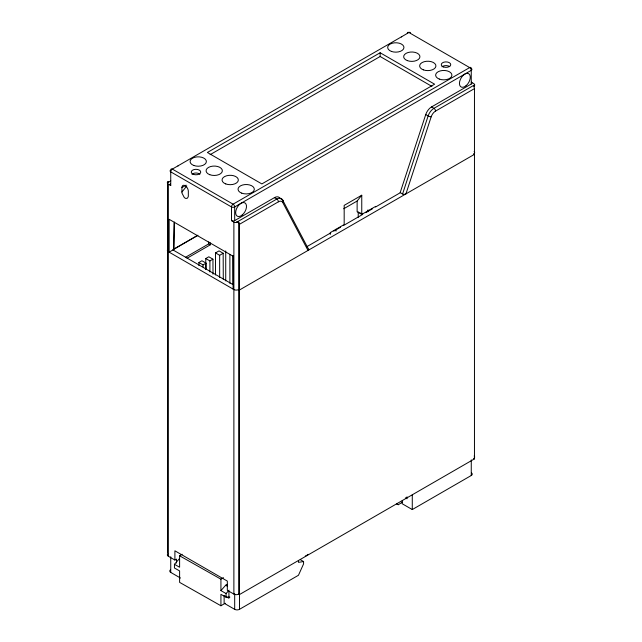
<?xml version="1.0" encoding="UTF-8"?>
<svg xmlns="http://www.w3.org/2000/svg" width="642" height="642" viewBox="0 0 642 642"><rect width="100%" height="100%" fill="white"/><g stroke="black" fill="none" stroke-linecap="round" stroke-linejoin="round"><path stroke-width="0.96" d="M335.999 231.12L336.007 229.274M358.22 217.365L358.244 211.828M367.97 211.74L367.978 209.894M187.079 258.228L210.319 244.811L210.343 242.837M233.078 289.077L233.078 256.222L169.143 219.307L169.143 252.162L173.452 249.666A2.263 1.308 0 0 1 174.094 248.927L174.504 222.036M185.642 257.217L208.722 243.888L208.746 241.906M173.452 249.666L174.014 222.798M167.361 182.585L167.353 182.866A3.395 1.958 0 0 0 168.34 184.142L170.74 185.53L170.74 171.863A2.263 1.308 0 0 1 170.74 170.018A2.263 1.308 60 0 1 172.337 169.095L408.922 32.509A2.263 1.308 -60 0 1 410.479 33.047M471.573 82.393A2.263 1.308 0 0 1 471.26 84.006L431.536 106.941A9.044 5.224 -60 0 0 425.742 114.549L400.175 192.608L402.574 193.988A2.095 1.212 0 0 0 403.505 194.301L404.709 194.301A2.68 1.549 0 0 0 405.937 193.892L431.183 116.804A6.781 3.916 -60 0 1 435.533 111.098L474.462 88.62A2.263 1.308 60 0 0 473.66 86.566A2.247 1.766 33.6 0 0 474.109 86.221M402.574 193.988L428.134 115.937A9.044 5.224 -60 0 1 433.936 108.329L474.647 84.824A3.395 1.958 0 0 0 473.66 83.548L471.26 82.16M474.382 85.835L474.39 85.827A2.825 2.135 19 0 1 474.253 86.116M357.129 201.034L361.759 195.216L361.759 214.412L357.129 211.74L357.129 201.034L343.727 208.762M181.927 192.014L181.927 187.56A4.518 2.608 60 0 1 185.129 185.707A4.518 2.608 60 0 1 188.323 191.252L188.323 195.706A5.979 3.451 60 0 1 188.202 196.813L187.384 198.185L186.003 198.466A3.948 2.279 60 0 1 184.246 197.455L182.055 193.258A5.979 3.451 60 0 1 181.927 192.014L186.798 185.963M225.246 603.223L220.928 605.767L179.608 582.366L179.608 570.923L174.439 568.001L174.439 564.31L179.19 558.933M229.892 597.076L226.088 597.245L226.088 593.553L220.928 590.632L225.671 585.247L227.3 584.292M226.088 593.553L229.058 590.191M174.439 564.31L179.608 567.231L179.608 555.787L182.167 554.279M220.928 590.632L220.928 579.18L223.488 577.672M398.257 504.716L396.636 503.753L398.257 504.716L402.566 502.18M380.144 52.748L207.39 152.483L261.856 183.925L434.61 84.19L380.144 52.748L380.144 56.504L210.111 154.674M167.353 182.866L170.82 180.867M181.927 187.56L186.108 185.145M174.094 248.927L197.848 235.213M197.76 235.453L172.818 249.85L233.608 284.952M471.26 84.006L471.26 70.347A2.263 1.308 0 0 0 471.26 68.501A2.263 1.308 -60 0 0 469.663 67.579L233.078 204.172A2.263 1.308 -60 0 0 231.481 206.941L231.481 220.599A2.263 1.308 0 0 0 234.683 220.599L274.407 197.664A9.044 5.224 -60 0 1 280.201 198.579M231.481 220.599L233.881 221.98A3.395 1.958 0 0 0 236.087 222.549L276.806 199.044A9.044 5.224 -60 0 1 282.6 199.959L308.16 248.494A2.095 1.212 0 0 1 308.698 249.032L308.706 249.73A2.68 1.549 0 0 1 308 250.436L282.745 202.503A2.263 1.733 -27.8 0 0 282.6 199.959L281.003 199.036M224.13 595.479L224.13 603.239L234.683 609.33A3.395 1.958 0 0 0 239.474 609.33L239.474 224.291L278.403 201.813A6.781 3.916 -60 0 1 282.745 202.503M198.9 265.523L198.9 262.514L201.933 260.756L206.066 263.14L206.09 269.142M205.769 269.576L205.769 258.541L208.81 256.792L212.943 259.175L213.008 274.182M215.519 274.977L215.519 252.916L219.042 250.886L223.167 253.269L223.288 279.278M198.9 262.514L203.032 264.897L206.066 263.14M205.769 258.541L209.902 260.925L212.943 259.175M215.519 252.916L219.652 255.299L223.167 253.269M361.759 195.216L344.176 205.368L344.176 224.564L330.269 232.597L330.269 234.402M361.759 214.412L375.666 206.387M306.78 246.713L330.75 232.869M333.792 231.12L340.501 227.244M343.542 225.486L362.722 214.412L359.737 212.695M365.755 212.662L372.472 208.786M375.506 207.029L400.335 192.696M167.867 553.837A3.395 1.958 0 0 0 168.34 556.261L174.897 560.041L176.494 559.118L176.494 563.058M474.462 88.62L474.462 458.894L239.474 594.556L238.68 594.099A3.395 1.958 0 0 1 233.881 594.099L227.324 590.311L227.324 581.082L174.897 550.812L174.897 560.041M239.474 609.33L298.458 575.272L303.578 563.885L303.578 561.549L300.312 559.663M402.205 500.84L402.205 503.745L412.276 509.563L471.26 475.505A3.395 1.958 0 0 0 471.589 472.961M303.578 561.549L298.458 562.352L298.458 560.506M236.087 222.549L236.617 222.573M179.608 555.787L220.928 579.18M225.671 585.247L227.396 586.226M226.088 597.245L220.928 594.323L220.928 605.767M380.144 56.504L431.906 86.389M431.536 106.941L433.936 108.329A2.263 1.308 60 0 1 435.533 111.098M425.742 114.549L428.134 115.937A2.263 0.634 18.1 0 0 431.183 116.804M473.66 153.871L474.462 154.337L239.474 289.999L238.68 289.534A3.395 1.958 0 0 1 233.881 289.534L168.34 251.696A3.395 1.958 0 0 1 167.867 249.273M274.407 197.664L276.806 199.044A2.263 1.308 60 0 1 278.403 201.813M208.722 243.888L210.319 244.811M473.66 458.436L474.462 458.894M405.399 497.839L407.004 498.762L407.004 496.796M224.933 595.945L228.921 598.248L228.921 591.362M170.411 569.863A3.395 1.958 0 0 0 170.74 572.407L180.474 578.033M474.647 84.824L474.647 85.113A3.651 2.456 -9 0 1 474.526 85.843M233.006 255.572L233.142 284.599M471.26 459.873L471.26 475.505M412.276 494.902L412.276 509.563M238.126 222.445A2.247 1.741 31.7 0 0 238.655 222.204L238.68 594.099M234.683 220.599L234.683 206.941A2.263 1.308 60 0 0 233.078 204.172L172.337 169.095A2.263 1.308 -60 0 0 170.74 171.863L231.481 206.941A2.263 1.308 0 0 0 234.683 206.941L471.26 70.347A2.263 1.308 60 0 0 469.663 67.579L408.922 32.509A2.263 1.308 60 0 0 407.317 33.432M234.683 593.689L234.683 609.33M233.881 221.98L233.881 594.099M229.884 254.312L229.884 283.299M225.727 250.91L225.727 280.899M219.652 255.299L219.652 277.368M209.902 260.925L209.902 271.959M203.032 264.897L203.032 266.903M170.74 556.774L170.74 572.407M168.34 184.142L168.34 556.261M167.538 553.027L167.538 182.753A2.263 1.308 60 0 1 168.34 181.622A2.247 0.506 -20.6 0 0 167.923 181.895M308.128 554.295A9.044 5.224 -60 0 1 305.247 556.084M474.133 456.005A3.395 1.958 0 0 1 474.133 458.091M474.133 151.448A3.395 1.958 0 0 1 474.133 153.526M191.99 174.271A4.751 2.745 0 0 1 199.903 174.191M442.001 66.848A4.751 2.745 0 0 1 449.705 66.599M238.68 222.228A2.263 1.308 60 0 1 239.474 224.291M237.042 222.004A3.651 0.955 4.1 0 1 236.417 221.988M237.845 222.325A2.825 1.749 14.8 0 1 237.508 222.357M167.393 182.593A3.651 1.693 7.5 0 1 167.763 182.208M170.74 185.53A2.263 1.308 0 0 1 170.427 183.909M401.33 36.931A7.656 4.422 -60 0 1 401.732 36.746M177.938 165.957A7.656 4.422 -60 0 1 178.34 165.813M193.788 165.467A8.137 4.695 0 0 0 206.363 161.784A8.137 4.695 0 0 0 194.558 157.338A8.137 4.695 0 0 0 193.788 165.467M209.773 174.696A8.137 4.695 0 0 0 222.349 171.013A8.137 4.695 0 0 0 210.544 166.567A8.137 4.695 0 0 0 209.773 174.696M225.751 183.925A8.137 4.695 0 0 0 238.326 180.25A8.137 4.695 0 0 0 226.53 175.796A8.137 4.695 0 0 0 225.751 183.925M241.737 193.154A8.137 4.695 0 0 0 254.312 189.478A8.137 4.695 0 0 0 242.515 185.024A8.137 4.695 0 0 0 241.737 193.154M391.363 51.392A8.137 4.695 0 0 0 403.938 47.717A8.137 4.695 0 0 0 392.134 43.271A8.137 4.695 0 0 0 391.363 51.392M407.349 60.621A8.137 4.695 0 0 0 419.924 56.945A8.137 4.695 0 0 0 408.119 52.5A8.137 4.695 0 0 0 407.349 60.621M423.335 69.85A8.137 4.695 0 0 0 435.91 66.174A8.137 4.695 0 0 0 424.105 61.728A8.137 4.695 0 0 0 423.335 69.85M439.321 79.078A8.137 4.695 0 0 0 451.896 75.403A8.137 4.695 0 0 0 440.091 70.957A8.137 4.695 0 0 0 439.321 79.078M443.405 66.92A4.751 2.745 0 0 0 450.748 64.778A4.751 2.745 0 0 0 443.863 62.178A4.751 2.745 0 0 0 443.405 66.92M193.403 174.343A4.751 2.745 0 0 0 200.737 172.2A4.751 2.745 0 0 0 193.852 169.608A4.751 2.745 0 0 0 193.403 174.343M466.076 85.715A7.656 4.422 -60 0 0 468.837 73.766A7.656 4.422 -60 0 0 459.688 81.462A7.656 4.422 -60 0 0 466.076 85.715M242.283 214.926A7.656 4.422 -60 0 0 245.043 202.976A7.656 4.422 -60 0 0 235.895 210.664A7.656 4.422 -60 0 0 242.283 214.926"/></g></svg>
